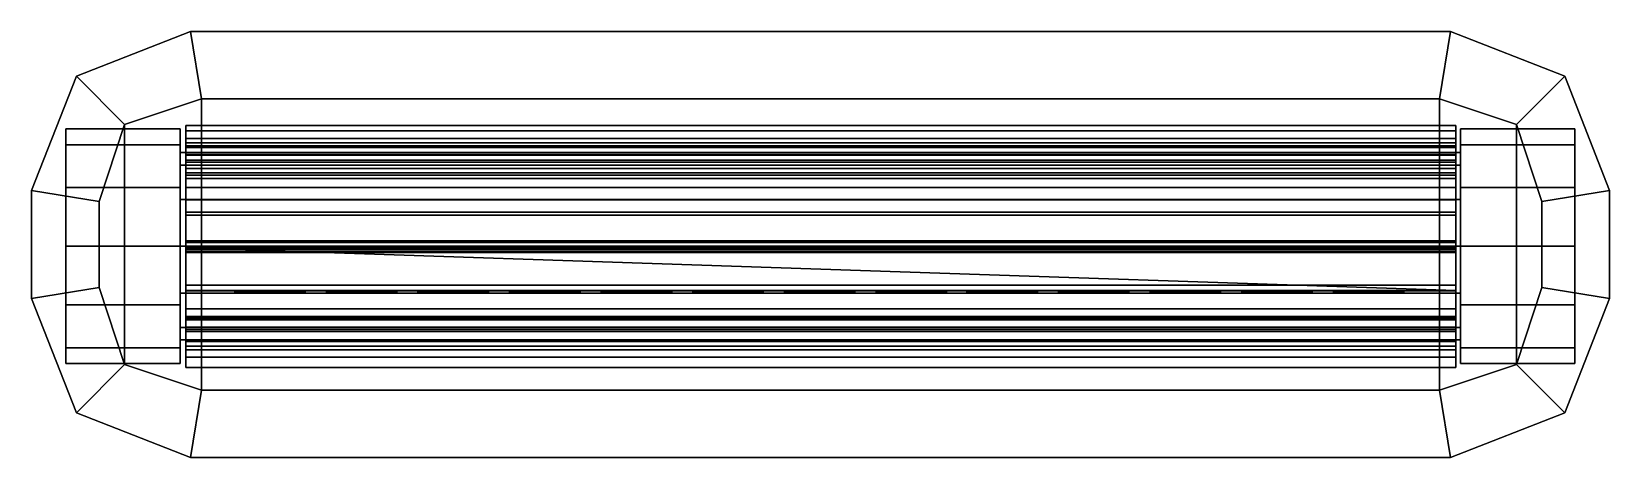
# Model space of a CAD drawing. Header units: millimetres. Extents: x -9.8 to 36.4, y 14 to 26.4.
import ezdxf

# ---------------------------------------------------------------- set-up
doc = ezdxf.new("R2010")
doc.units = ezdxf.units.MM
doc.header["$MEASUREMENT"] = 0
for name, color, linetype in [('COSTURA', 4, 'Continuous'), ('COURO', 240, 'Continuous'), ('METAL', 160, 'Continuous')]:
    doc.layers.add(name, color=color, linetype=linetype)

msp = doc.modelspace()

# ---------------------------------------------------------------- meshes
at = {"layer": 'COSTURA'}
mesh = msp.add_polyface(dxfattribs=at)
corners = [(-3.853, 21.537, 33.054), (-3.853, 21.537, 33.804), (-1.753, 21.537, 33.804), (-1.753, 21.537, 33.054), (-1.172, 21.537, 33.054), (-1.172, 21.537, 33.804), (0.928, 21.537, 33.804), (0.928, 21.537, 33.054), (1.509, 21.537, 33.054), (1.509, 21.537, 33.804), (3.609, 21.537, 33.804), (3.609, 21.537, 33.054), (4.191, 21.537, 33.054), (4.191, 21.537, 33.804), (6.29, 21.537, 33.804), (6.29, 21.537, 33.054), (6.872, 21.537, 33.054), (6.872, 21.537, 33.804), (8.972, 21.537, 33.804), (8.972, 21.537, 33.054), (9.528, 21.537, 33.054), (9.528, 21.537, 33.804), (11.628, 21.537, 33.804), (11.628, 21.537, 33.054), (12.209, 21.537, 33.054), (12.209, 21.537, 33.804), (14.309, 21.537, 33.804), (14.309, 21.537, 33.054), (14.891, 21.537, 33.054), (14.891, 21.537, 33.804), (16.99, 21.537, 33.804), (16.99, 21.537, 33.054), (17.572, 21.537, 33.054), (17.572, 21.537, 33.804), (19.672, 21.537, 33.804), (19.672, 21.537, 33.054), (20.253, 21.537, 33.054), (20.253, 21.537, 33.804), (22.353, 21.537, 33.804), (22.353, 21.537, 33.054), (22.934, 21.537, 33.054), (22.934, 21.537, 33.804), (25.034, 21.537, 33.804), (25.034, 21.537, 33.054), (25.615, 21.537, 33.054), (25.615, 21.537, 33.804), (27.715, 21.537, 33.804), (27.715, 21.537, 33.054), (28.297, 21.537, 33.054), (28.297, 21.537, 33.804), (30.396, 21.537, 33.804), (30.396, 21.537, 33.054)]
mesh.append_faces([[corners[k] for k in face] for face in [(0, 1, 2, 3), (4, 5, 6, 7), (8, 9, 10, 11), (12, 13, 14, 15), (16, 17, 18, 19), (20, 21, 22, 23), (24, 25, 26, 27), (28, 29, 30, 31), (32, 33, 34, 35), (36, 37, 38, 39), (40, 41, 42, 43), (44, 45, 46, 47), (48, 49, 50, 51)]])
mesh = msp.add_polyface(dxfattribs=at)
corners = [(30.396, 18.832, 33.054), (30.396, 18.832, 33.804), (28.297, 18.832, 33.804), (28.297, 18.832, 33.054), (27.715, 18.832, 33.054), (27.715, 18.832, 33.804), (25.615, 18.832, 33.804), (25.615, 18.832, 33.054), (25.034, 18.832, 33.054), (25.034, 18.832, 33.804), (22.934, 18.832, 33.804), (22.934, 18.832, 33.054), (22.353, 18.832, 33.054), (22.353, 18.832, 33.804), (20.253, 18.832, 33.804), (20.253, 18.832, 33.054), (19.672, 18.832, 33.054), (19.672, 18.832, 33.804), (17.572, 18.832, 33.804), (17.572, 18.832, 33.054), (17.015, 18.832, 33.054), (17.015, 18.832, 33.804), (14.916, 18.832, 33.804), (14.916, 18.832, 33.054), (14.334, 18.832, 33.054), (14.334, 18.832, 33.804), (12.234, 18.832, 33.804), (12.234, 18.832, 33.054), (11.653, 18.832, 33.054), (11.653, 18.832, 33.804), (9.553, 18.832, 33.804), (9.553, 18.832, 33.054), (8.972, 18.832, 33.054), (8.972, 18.832, 33.804), (6.872, 18.832, 33.804), (6.872, 18.832, 33.054), (6.29, 18.832, 33.054), (6.29, 18.832, 33.804), (4.191, 18.832, 33.804), (4.191, 18.832, 33.054), (3.609, 18.832, 33.054), (3.609, 18.832, 33.804), (1.509, 18.832, 33.804), (1.509, 18.832, 33.054), (0.928, 18.832, 33.054), (0.928, 18.832, 33.804), (-1.172, 18.832, 33.804), (-1.172, 18.832, 33.054), (-1.753, 18.832, 33.054), (-1.753, 18.832, 33.804), (-3.853, 18.832, 33.804), (-3.853, 18.832, 33.054)]
mesh.append_faces([[corners[k] for k in face] for face in [(0, 1, 2, 3), (4, 5, 6, 7), (8, 9, 10, 11), (12, 13, 14, 15), (16, 17, 18, 19), (20, 21, 22, 23), (24, 25, 26, 27), (28, 29, 30, 31), (32, 33, 34, 35), (36, 37, 38, 39), (40, 41, 42, 43), (44, 45, 46, 47), (48, 49, 50, 51)]])
at = {"layer": 'COURO'}
mesh = msp.add_polyface(dxfattribs=at)
corners = [(31.899, 22.146, 41.658), (31.899, 22.146, 41.658), (31.899, 21.888, 41.226), (31.899, 21.888, 41.226), (31.899, 21.16, 42), (31.899, 21.16, 42), (31.899, 21.07, 41.507), (31.899, 21.07, 41.507), (31.899, 20.318, 34.988), (31.899, 20.318, 34.988), (31.899, 20.271, 34.113), (31.899, 20.271, 34.113), (31.899, 22.686, 35.48), (31.899, 22.686, 35.48), (31.899, 22.623, 36.139), (31.899, 22.623, 36.139), (31.899, 22.439, 40.725), (31.899, 22.439, 40.725), (31.899, 22.309, 34.935), (31.899, 22.309, 34.935), (31.899, 22.247, 35.568), (31.899, 22.247, 35.568), (31.899, 21.527, 34.108), (31.899, 21.527, 34.108), (31.899, 21.527, 12.223), (31.899, 21.527, 12.223), (31.899, 21.527, 12.223), (31.899, 20.271, 12.223), (31.899, 20.271, 12.223), (31.899, 20.271, 12.223), (31.899, 20.115, 34.138), (31.899, 20.115, 34.138), (31.899, 20.065, 35.014), (31.899, 20.065, 35.014), (31.899, 20.013, 41.566), (31.899, 20.013, 41.566), (31.899, 19.984, 42.066), (31.899, 19.984, 42.066), (31.899, 19.023, 41.389), (31.899, 19.023, 41.389), (31.899, 18.859, 41.864), (31.899, 18.859, 41.864), (31.899, 23.7, 38.363), (31.899, 23.7, 38.363), (31.899, 23.544, 39.548), (31.899, 23.544, 39.548), (31.899, 23.32, 40.159), (31.899, 23.32, 40.159), (31.899, 23.192, 38.395), (31.899, 23.192, 38.395), (31.899, 23.108, 36.021), (31.899, 23.108, 36.021), (31.899, 23.051, 39.465), (31.899, 23.051, 39.465), (31.899, 22.854, 39.976), (31.899, 22.854, 39.976), (31.899, 22.834, 41.034), (31.899, 22.834, 41.034), (31.899, 20.115, 12.074), (31.899, 20.115, 12.074), (31.899, 20.115, 12.074), (31.899, 18.866, 34.133), (31.899, 18.866, 34.133), (31.899, 18.866, 12.074), (31.899, 18.866, 12.074), (31.899, 18.866, 12.074), (31.899, 18.335, 40.995), (31.899, 18.335, 40.995), (31.899, 18.111, 35.594), (31.899, 18.111, 35.594), (31.899, 18.055, 34.957), (31.899, 18.055, 34.957), (31.899, 18.008, 41.376), (31.899, 18.008, 41.376), (31.899, 17.8, 40.36), (31.899, 17.8, 40.36), (31.899, 17.726, 36.164), (31.899, 17.726, 36.164), (31.899, 17.673, 35.5), (31.899, 17.673, 35.5), (31.899, 17.243, 36.037), (31.899, 17.243, 36.037), (31.899, 16.918, 39.629), (31.899, 16.918, 39.629), (31.899, 16.617, 38.345), (31.899, 16.617, 38.345), (31.899, 17.392, 39.47), (31.899, 17.392, 39.47), (31.899, 17.375, 40.626), (31.899, 17.375, 40.626), (31.899, 17.13, 38.364), (31.899, 17.13, 38.364), (-5.264, 21.527, 34.108), (-5.264, 21.527, 34.108), (-5.264, 20.318, 34.988), (-5.264, 20.318, 34.988), (-5.264, 20.271, 34.113), (-5.264, 20.271, 34.113), (-5.264, 20.271, 12.223), (-5.264, 20.271, 12.223), (-5.264, 20.271, 12.223), (-5.264, 23.7, 38.363), (-5.264, 23.7, 38.363), (-5.264, 23.544, 39.548), (-5.264, 23.544, 39.548), (-5.264, 23.32, 40.159), (-5.264, 23.32, 40.159), (-5.264, 23.192, 38.395), (-5.264, 23.192, 38.395), (-5.264, 23.108, 36.021), (-5.264, 23.108, 36.021), (-5.264, 23.051, 39.465), (-5.264, 23.051, 39.465), (-5.264, 22.854, 39.976), (-5.264, 22.854, 39.976), (-5.264, 22.834, 41.034), (-5.264, 22.834, 41.034), (-5.264, 22.686, 35.48), (-5.264, 22.686, 35.48), (-5.264, 22.623, 36.139), (-5.264, 22.623, 36.139), (-5.264, 22.439, 40.725), (-5.264, 22.439, 40.725), (-5.264, 22.309, 34.935), (-5.264, 22.309, 34.935), (-5.264, 22.247, 35.568), (-5.264, 22.247, 35.568), (-5.264, 22.146, 41.658), (-5.264, 22.146, 41.658), (-5.264, 21.888, 41.226), (-5.264, 21.888, 41.226), (-5.264, 21.527, 12.223), (-5.264, 21.527, 12.223), (-5.264, 21.527, 12.223), (-5.264, 21.16, 42), (-5.264, 21.16, 42), (-5.264, 21.07, 41.507), (-5.264, 21.07, 41.507), (-5.264, 20.115, 34.138), (-5.264, 20.115, 34.138), (-5.264, 20.115, 12.074), (-5.264, 20.115, 12.074), (-5.264, 20.115, 12.074), (-5.264, 20.065, 35.014), (-5.264, 20.065, 35.014), (-5.264, 18.866, 12.074), (-5.264, 18.866, 12.074), (-5.264, 18.866, 12.074), (-5.264, 20.013, 41.566), (-5.264, 20.013, 41.566), (-5.264, 19.984, 42.066), (-5.264, 19.984, 42.066), (-5.264, 19.023, 41.389), (-5.264, 19.023, 41.389), (-5.264, 18.866, 34.133), (-5.264, 18.866, 34.133), (-5.264, 18.859, 41.864), (-5.264, 18.859, 41.864), (-5.264, 18.335, 40.995), (-5.264, 18.335, 40.995), (-5.264, 18.111, 35.594), (-5.264, 18.111, 35.594), (-5.264, 18.055, 34.957), (-5.264, 18.055, 34.957), (-5.264, 18.008, 41.376), (-5.264, 18.008, 41.376), (-5.264, 17.8, 40.36), (-5.264, 17.8, 40.36), (-5.264, 17.726, 36.164), (-5.264, 17.726, 36.164), (-5.264, 17.673, 35.5), (-5.264, 17.673, 35.5), (-5.264, 17.392, 39.47), (-5.264, 17.392, 39.47), (-5.264, 17.375, 40.626), (-5.264, 17.375, 40.626), (-5.264, 17.243, 36.037), (-5.264, 17.243, 36.037), (-5.264, 17.13, 38.364), (-5.264, 17.13, 38.364), (-5.264, 16.918, 39.629), (-5.264, 16.918, 39.629), (-5.264, 16.617, 38.345), (-5.264, 16.617, 38.345)]
mesh.append_faces([[corners[k] for k in face] for face in [(93, 133, 100, 97), (23, 25, 131, 92), (10, 27, 24, 22), (96, 99, 29, 11), (97, 95, 124, 93), (92, 123, 19, 23), (22, 18, 8, 10), (11, 9, 94, 96), (95, 126, 118, 124), (123, 117, 13, 19), (18, 12, 20, 8), (9, 21, 125, 94), (126, 120, 110, 118), (117, 109, 51, 13), (12, 50, 14, 20), (21, 15, 119, 125), (102, 110, 120, 108), (43, 51, 109, 101), (48, 14, 50, 42), (107, 119, 15, 49), (104, 102, 108, 112), (45, 43, 101, 103), (52, 48, 42, 44), (111, 107, 49, 53), (112, 114, 106, 104), (103, 105, 47, 45), (44, 46, 54, 52), (53, 55, 113, 111), (114, 122, 116, 106), (105, 115, 57, 47), (46, 56, 16, 54), (55, 17, 121, 113), (122, 130, 128, 116), (115, 127, 1, 57), (56, 0, 2, 16), (17, 3, 129, 121), (130, 137, 135, 128), (127, 134, 5, 1), (0, 4, 6, 2), (3, 7, 136, 129), (137, 149, 151, 135), (134, 150, 37, 5), (4, 36, 34, 6), (7, 35, 148, 136), (149, 153, 157, 151), (150, 156, 41, 37), (36, 40, 38, 34), (35, 39, 152, 148), (153, 159, 165, 157), (156, 164, 73, 41), (40, 72, 66, 38), (39, 67, 158, 152), (159, 167, 175, 165), (164, 174, 89, 73), (72, 88, 74, 66), (67, 75, 166, 158), (167, 173, 181, 175), (174, 180, 83, 89), (88, 82, 86, 74), (75, 87, 172, 166), (173, 179, 183, 181), (180, 182, 85, 83), (82, 84, 90, 86), (87, 91, 178, 172), (177, 183, 179, 169), (81, 85, 182, 176), (76, 90, 84, 80), (168, 178, 91, 77), (169, 161, 171, 177), (176, 170, 79, 81), (80, 78, 68, 76), (77, 69, 160, 168), (161, 144, 163, 171), (170, 162, 71, 79), (78, 70, 32, 68), (69, 33, 143, 160), (144, 139, 155, 163), (162, 154, 62, 71), (70, 61, 30, 32), (33, 31, 138, 143), (147, 155, 139, 142), (65, 62, 154, 146), (58, 30, 61, 63), (140, 138, 31, 59), (26, 28, 98, 132), (64, 145, 141, 141), (60, 64, 141, 141)]])
at = {"layer": 'METAL'}
mesh = msp.add_polyface(dxfattribs=at)
corners = [(36.394, 21.795, 16.241), (36.394, 21.795, 16.241), (36.394, 21.795, 15.08), (36.394, 21.795, 15.08), (36.394, 18.635, 16.241), (36.394, 18.635, 16.241), (36.394, 18.635, 15.08), (36.394, 18.635, 15.08), (35.084, 25.139, 16.241), (35.084, 25.139, 16.241), (35.084, 25.139, 15.08), (35.084, 25.139, 15.08), (35.084, 15.292, 16.241), (35.084, 15.292, 16.241), (35.084, 15.292, 15.08), (35.084, 15.292, 15.08), (34.42, 21.475, 16.241), (34.42, 21.475, 15.08), (34.42, 21.475, 15.08), (34.42, 21.475, 4.216), (34.42, 21.475, 4.216), (34.42, 18.956, 16.241), (34.42, 18.956, 15.08), (34.42, 18.956, 15.08), (34.42, 18.956, 4.216), (34.42, 18.956, 4.216), (33.67, 23.725, 16.241), (33.67, 23.725, 15.08), (33.67, 23.725, 15.08), (33.67, 23.725, 4.216), (33.67, 23.725, 4.216), (33.67, 16.706, 16.241), (33.67, 16.706, 15.08), (33.67, 16.706, 15.08), (33.67, 16.706, 4.216), (33.67, 16.706, 4.216), (31.74, 26.449, 16.241), (31.74, 26.449, 16.241), (31.74, 26.449, 15.08), (31.74, 26.449, 15.08), (31.74, 13.982, 16.241), (31.74, 13.982, 16.241), (31.74, 13.982, 15.08), (31.74, 13.982, 15.08), (31.42, 24.475, 16.241), (31.42, 24.475, 15.08), (31.42, 24.475, 15.08), (31.42, 24.475, 4.216), (31.42, 24.475, 4.216), (31.42, 15.956, 16.241), (31.42, 15.956, 15.08), (31.42, 15.956, 15.08), (31.42, 15.956, 4.216), (31.42, 15.956, 4.216), (-4.805, 24.475, 16.241), (-4.805, 24.475, 15.08), (-4.805, 24.475, 15.08), (-4.805, 24.475, 4.216), (-4.805, 24.475, 4.216), (-4.805, 15.956, 16.241), (-4.805, 15.956, 15.08), (-4.805, 15.956, 15.08), (-4.805, 15.956, 4.216), (-4.805, 15.956, 4.216), (-5.125, 26.449, 16.241), (-5.125, 26.449, 16.241), (-5.125, 26.449, 15.08), (-5.125, 26.449, 15.08), (-5.125, 13.982, 16.241), (-5.125, 13.982, 16.241), (-5.125, 13.982, 15.08), (-5.125, 13.982, 15.08), (-7.055, 23.725, 16.241), (-7.055, 23.725, 15.08), (-7.055, 23.725, 15.08), (-7.055, 23.725, 4.216), (-7.055, 23.725, 4.216), (-7.055, 16.706, 16.241), (-7.055, 16.706, 15.08), (-7.055, 16.706, 15.08), (-7.055, 16.706, 4.216), (-7.055, 16.706, 4.216), (-7.805, 21.475, 16.241), (-7.805, 21.475, 15.08), (-7.805, 21.475, 15.08), (-7.805, 21.475, 4.216), (-7.805, 21.475, 4.216), (-7.805, 18.956, 16.241), (-7.805, 18.956, 15.08), (-7.805, 18.956, 15.08), (-7.805, 18.956, 4.216), (-7.805, 18.956, 4.216), (-8.469, 25.139, 16.241), (-8.469, 25.139, 16.241), (-8.469, 25.139, 15.08), (-8.469, 25.139, 15.08), (-8.469, 15.292, 16.241), (-8.469, 15.292, 16.241), (-8.469, 15.292, 15.08), (-8.469, 15.292, 15.08), (-9.779, 21.795, 16.241), (-9.779, 21.795, 16.241), (-9.779, 21.795, 15.08), (-9.779, 21.795, 15.08), (-9.779, 18.635, 16.241), (-9.779, 18.635, 16.241), (-9.779, 18.635, 15.08), (-9.779, 18.635, 15.08)]
mesh.append_faces([[corners[k] for k in face] for face in [(58, 48, 52, 62), (77, 72, 82, 87), (53, 51, 61, 63), (19, 17, 22, 24), (57, 55, 45, 47), (91, 89, 84, 86), (34, 32, 51, 53), (97, 99, 71, 69), (29, 27, 17, 19), (76, 74, 55, 57), (24, 22, 32, 34), (105, 107, 99, 97), (47, 45, 27, 29), (86, 84, 74, 76), (41, 69, 71, 43), (0, 4, 6, 2), (64, 36, 38, 66), (105, 101, 103, 107), (12, 41, 43, 14), (81, 63, 61, 79), (8, 0, 2, 10), (93, 64, 66, 95), (4, 12, 14, 6), (91, 81, 79, 89), (36, 8, 10, 38), (101, 93, 95, 103), (49, 59, 68, 40), (59, 77, 96, 68), (77, 87, 104, 96), (87, 82, 100, 104), (82, 72, 92, 100), (72, 54, 65, 92), (54, 44, 37, 65), (44, 26, 9, 37), (26, 16, 1, 9), (16, 21, 5, 1), (21, 31, 13, 5), (31, 49, 40, 13), (60, 50, 42, 70), (50, 33, 15, 42), (33, 23, 7, 15), (23, 18, 3, 7), (18, 28, 11, 3), (28, 46, 39, 11), (46, 56, 67, 39), (56, 73, 94, 67), (73, 83, 102, 94), (83, 88, 106, 102), (88, 78, 98, 106), (78, 60, 70, 98), (49, 44, 54, 59), (59, 54, 72, 77), (31, 26, 44, 49), (21, 16, 26, 31), (30, 35, 52, 48), (20, 25, 35, 30), (80, 75, 58, 62), (90, 85, 75, 80)]])
mesh = msp.add_polyface(dxfattribs=at)
corners = [(35.384, 23.597, 38.397), (35.384, 23.597, 38.397), (35.384, 23.137, 40.114), (35.384, 23.137, 40.114), (35.384, 23.137, 36.681), (35.384, 23.137, 36.681), (35.384, 21.881, 41.37), (35.384, 21.881, 41.37), (35.384, 21.881, 35.425), (35.384, 21.881, 35.425), (35.384, 20.165, 34.965), (35.384, 20.165, 34.965), (35.384, 20.165, 41.83), (35.384, 20.165, 41.83), (35.384, 20.165, 41.83), (35.384, 18.448, 35.425), (35.384, 18.448, 35.425), (35.384, 18.448, 41.37), (35.384, 18.448, 41.37), (35.384, 17.192, 36.681), (35.384, 17.192, 36.681), (35.384, 17.192, 40.114), (35.384, 17.192, 40.114), (35.384, 16.732, 38.397), (35.384, 16.732, 38.397), (32.037, 23.597, 38.397), (32.037, 23.597, 38.397), (32.037, 23.597, 38.397), (32.037, 23.137, 36.681), (32.037, 23.137, 36.681), (32.037, 23.137, 36.681), (32.037, 23.137, 40.114), (32.037, 23.137, 40.114), (32.037, 23.137, 40.114), (32.037, 22.909, 38.397), (32.037, 22.909, 38.397), (32.037, 22.909, 38.397), (32.037, 22.541, 37.025), (32.037, 22.541, 37.025), (32.037, 22.541, 37.025), (32.037, 22.541, 39.77), (32.037, 22.541, 39.77), (32.037, 22.541, 39.77), (32.037, 21.881, 35.425), (32.037, 21.881, 35.425), (32.037, 21.881, 35.425), (32.037, 21.881, 41.37), (32.037, 21.881, 41.37), (32.037, 21.537, 40.774), (32.037, 21.537, 40.774), (32.037, 21.537, 36.021), (32.037, 21.537, 36.021), (32.037, 21.537, 36.021), (32.037, 20.165, 41.142), (32.037, 20.165, 41.142), (32.037, 20.165, 41.142), (32.037, 20.165, 41.142), (32.037, 20.165, 41.83), (32.037, 20.165, 41.83), (32.037, 20.165, 41.83), (32.037, 20.165, 41.83), (32.037, 17.42, 38.397), (32.037, 17.42, 38.397), (32.037, 17.42, 38.397), (32.037, 17.192, 40.114), (32.037, 17.192, 40.114), (32.037, 16.732, 38.397), (32.037, 16.732, 38.397), (32.037, 16.732, 38.397), (32.037, 20.165, 35.653), (32.037, 20.165, 35.653), (32.037, 20.165, 35.653), (32.037, 20.165, 34.965), (32.037, 20.165, 34.965), (32.037, 20.165, 34.965), (32.037, 18.792, 40.774), (32.037, 18.792, 40.774), (32.037, 18.792, 40.774), (32.037, 18.792, 36.021), (32.037, 18.792, 36.021), (32.037, 18.448, 35.425), (32.037, 18.448, 35.425), (32.037, 18.448, 41.37), (32.037, 18.448, 41.37), (32.037, 18.448, 41.37), (32.037, 17.788, 39.77), (32.037, 17.788, 39.77), (32.037, 17.788, 37.025), (32.037, 17.788, 37.025), (32.037, 17.788, 37.025), (32.037, 17.192, 36.681), (32.037, 17.192, 36.681), (32.037, 17.192, 36.681), (-5.432, 23.597, 38.397), (-5.432, 23.597, 38.397), (-5.432, 23.137, 40.114), (-5.432, 23.137, 40.114), (-5.432, 23.137, 36.681), (-5.432, 23.137, 36.681), (-5.432, 22.909, 38.397), (-5.432, 22.909, 38.397), (-5.432, 22.541, 37.025), (-5.432, 22.541, 37.025), (-5.432, 22.541, 39.77), (-5.432, 22.541, 39.77), (-5.432, 21.881, 41.37), (-5.432, 21.881, 41.37), (-5.432, 21.881, 35.425), (-5.432, 21.881, 35.425), (-5.432, 21.537, 40.774), (-5.432, 21.537, 40.774), (-5.432, 21.537, 36.021), (-5.432, 21.537, 36.021), (-5.432, 20.165, 41.142), (-5.432, 20.165, 41.142), (-5.432, 20.165, 41.142), (-5.432, 20.165, 41.142), (-5.432, 20.165, 35.653), (-5.432, 20.165, 35.653), (-5.432, 20.165, 34.965), (-5.432, 20.165, 34.965), (-5.432, 20.165, 41.83), (-5.432, 20.165, 41.83), (-5.432, 20.165, 41.83), (-5.432, 20.165, 41.83), (-5.432, 18.792, 36.021), (-5.432, 18.792, 36.021), (-5.432, 18.792, 40.774), (-5.432, 18.792, 40.774), (-5.432, 18.448, 35.425), (-5.432, 18.448, 35.425), (-5.432, 18.448, 41.37), (-5.432, 18.448, 41.37), (-5.432, 17.788, 37.025), (-5.432, 17.788, 37.025), (-5.432, 17.788, 39.77), (-5.432, 17.788, 39.77), (-5.432, 17.42, 38.397), (-5.432, 17.42, 38.397), (-5.432, 17.192, 40.114), (-5.432, 17.192, 40.114), (-5.432, 17.192, 36.681), (-5.432, 17.192, 36.681), (-5.432, 16.732, 38.397), (-5.432, 16.732, 38.397), (-8.779, 23.597, 38.397), (-8.779, 23.597, 38.397), (-8.779, 23.137, 40.114), (-8.779, 23.137, 40.114), (-8.779, 23.137, 36.681), (-8.779, 23.137, 36.681), (-8.779, 21.881, 35.425), (-8.779, 21.881, 35.425), (-8.779, 21.881, 41.37), (-8.779, 21.881, 41.37), (-8.779, 20.165, 34.965), (-8.779, 20.165, 34.965), (-8.779, 20.165, 41.83), (-8.779, 20.165, 41.83), (-8.779, 20.165, 41.83), (-8.779, 18.448, 35.425), (-8.779, 18.448, 35.425), (-8.779, 18.448, 41.37), (-8.779, 18.448, 41.37), (-8.779, 17.192, 36.681), (-8.779, 17.192, 36.681), (-8.779, 17.192, 40.114), (-8.779, 17.192, 40.114), (-8.779, 16.732, 38.397), (-8.779, 16.732, 38.397)]
mesh.append_faces([[corners[k] for k in face] for face in [(136, 138, 61, 85), (128, 136, 85, 75), (115, 128, 75, 53), (110, 116, 54, 48), (104, 110, 48, 40), (100, 104, 40, 34), (102, 100, 34, 37), (112, 102, 37, 50), (118, 112, 50, 69), (126, 118, 69, 78), (134, 126, 78, 87), (138, 134, 87, 61), (15, 10, 8, 23), (8, 4, 0, 6), (0, 2, 6, 6), (6, 12, 17, 23), (17, 21, 23, 23), (8, 6, 23, 23), (19, 15, 23, 23), (167, 163, 159, 165), (159, 154, 148, 150), (148, 146, 150, 150), (150, 152, 156, 165), (156, 161, 165, 165), (159, 150, 165, 165), (169, 167, 165, 165), (166, 168, 144, 140), (24, 22, 64, 66), (162, 166, 140, 132), (22, 18, 82, 64), (157, 162, 132, 123), (18, 13, 57, 82), (153, 158, 124, 106), (14, 7, 46, 58), (147, 153, 106, 96), (7, 3, 31, 46), (145, 147, 96, 94), (3, 1, 25, 31), (149, 145, 94, 98), (1, 5, 28, 25), (151, 149, 98, 108), (5, 9, 43, 28), (155, 151, 108, 120), (9, 11, 72, 43), (160, 155, 120, 130), (11, 16, 80, 72), (164, 160, 130, 142), (16, 20, 90, 80), (168, 164, 142, 144), (20, 24, 66, 90), (139, 143, 137, 135), (143, 141, 133, 137), (141, 129, 125, 133), (129, 119, 117, 125), (119, 107, 111, 117), (107, 97, 101, 111), (97, 93, 99, 101), (93, 95, 103, 99), (95, 105, 109, 103), (105, 122, 114, 109), (121, 131, 127, 113), (131, 139, 135, 127), (68, 65, 86, 63), (65, 84, 77, 86), (83, 59, 55, 76), (60, 47, 49, 56), (47, 33, 42, 49), (32, 26, 35, 41), (27, 29, 38, 36), (30, 45, 52, 39), (44, 73, 70, 51), (74, 81, 79, 71), (81, 92, 89, 79), (91, 67, 62, 88)]])

doc.saveas('drawing.dxf')
